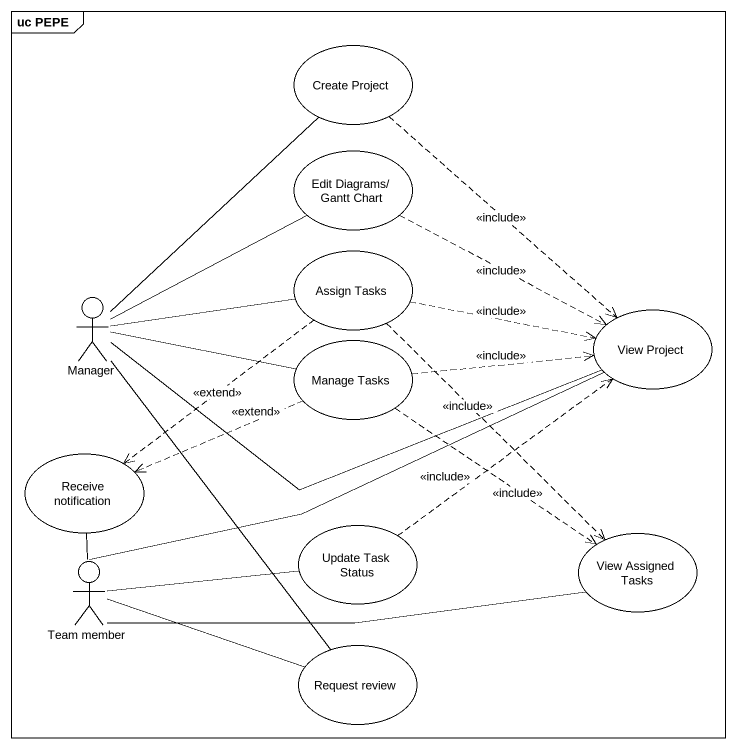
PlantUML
@startuml
mainframe uc PEPE
usecase "Create Project" as Create_Project
usecase "Edit Diagrams/ Gantt Chart" as Edit_Diagrams_Gantt_Chart
usecase "Assign Tasks" as Assign_Tasks
actor Manager
usecase "Manage Tasks" as Manage_Tasks
usecase "View Project" as View_Project
usecase "Receive notification" as Receive_notification
usecase "Update Task Status" as Update_Task_Status
usecase "View Assigned Tasks" as View_Assigned_Tasks
actor "Team member" as Team_member
usecase "Request review" as Request_review
Create_Project ..> View_Project : <<include>>
Edit_Diagrams_Gantt_Chart .right.> View_Project : <<include>>
Assign_Tasks .right.> View_Project : <<include>>
Assign_Tasks ..> Receive_notification : <<extend>>
Assign_Tasks ..> View_Assigned_Tasks : <<include>>
Manager -up- Create_Project
Manager -up- Edit_Diagrams_Gantt_Chart
Manager -right- Assign_Tasks
Manager -right- Manage_Tasks
Manager -right- View_Project
Manager -- Request_review
Manage_Tasks .right.> View_Project : <<include>>
Manage_Tasks .left.> Receive_notification : <<extend>>
Manage_Tasks ..> View_Assigned_Tasks : <<include>>
Receive_notification -- Team_member
Update_Task_Status .up.> View_Project : <<include>>
Team_member -right- View_Project
Team_member -right- Update_Task_Status
Team_member -right- View_Assigned_Tasks
Team_member -right- Request_review
@enduml
